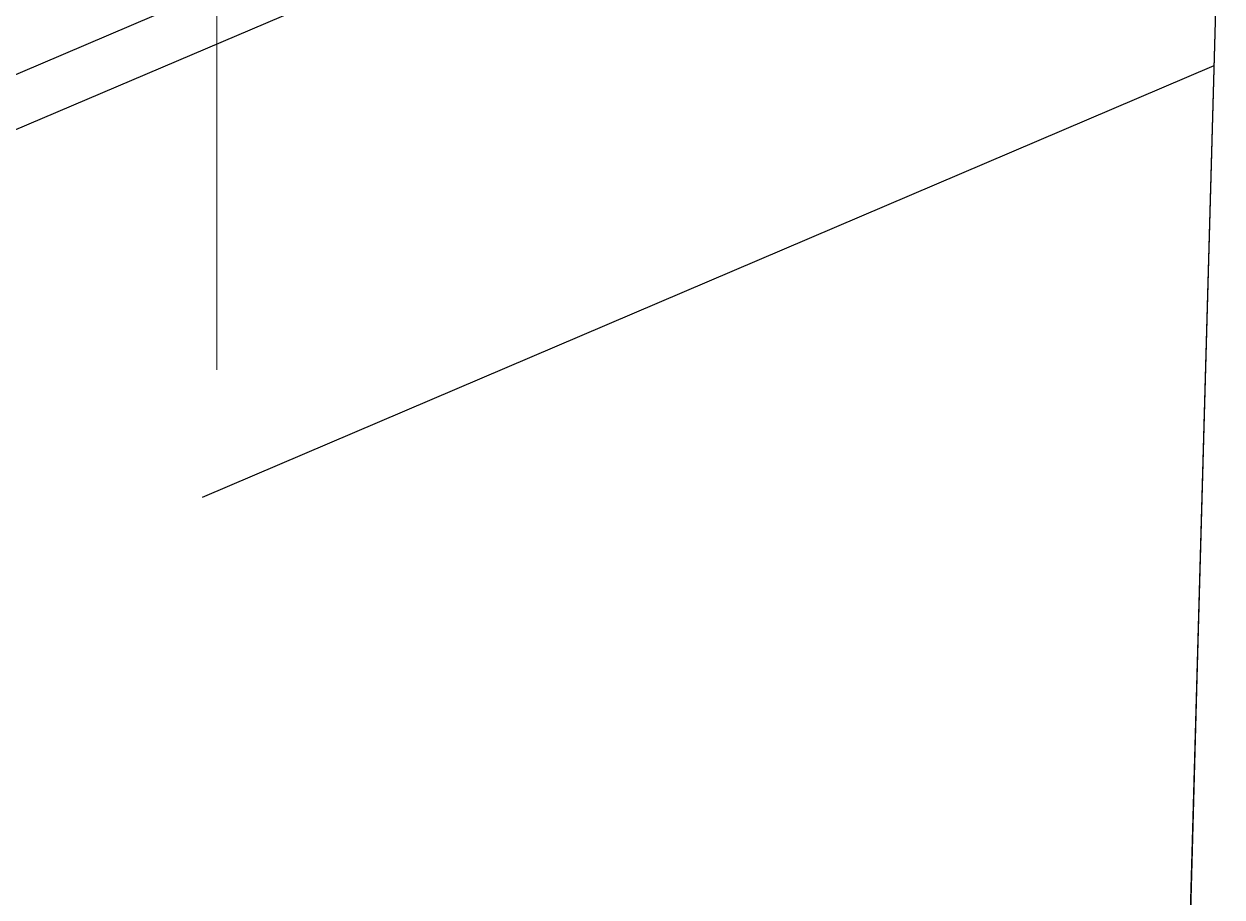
# Model space of a CAD drawing. Header units: inches. Extents: x 3312 to 5850, y 7905 to 11961.
# Drawn here: x 5716.85 to 5738.63, y 11273.73 to 11289.6 of the extents above; entities that cross this region are included whole.
import ezdxf

# ---------------------------------------------------------------- set-up
doc = ezdxf.new("R2010")
doc.units = ezdxf.units.IN
doc.header["$LTSCALE"] = 80
doc.header["$MEASUREMENT"] = 0
for name, pattern in [('CENTER2', [1.125, 0.75, -0.125, 0.125, -0.125]), ('DASHED2', [0.375, 0.25, -0.125]), ('HIDDEN', [0.375, 0.25, -0.125]), ('PHANTOM2', [1.25, 0.625, -0.125, 0.125, -0.125, 0.125, -0.125])]:
    doc.linetypes.add(name, pattern=pattern)
for name, color, linetype in [('BNDY', 7, 'PHANTOM2'), ('ESMT', 7, 'DASHED2'), ('grid', 254, 'HIDDEN'), ('LOTLINE', 7, 'Continuous'), ('STORM', 250, 'Continuous'), ('STORM CL', 7, 'CENTER2')]:
    doc.layers.add(name, color=color, linetype=linetype)

msp = doc.modelspace()

# ---------------------------------------------------------------- linework, layer by layer
at = {"layer": 'BNDY'}
msp.add_line((5738.635, 11294.119), (5677.214, 9103.615), dxfattribs=at)
at = {"layer": 'ESMT'}
msp.add_line((5738.487, 11288.841), (5686.917, 11266.852), dxfattribs=at)
at = {"layer": 'grid', "color": 252, "linetype": 'HIDDEN', "lineweight": 0}
msp.add_line((5720.669, 8223.317), (5720.298, 11895.621), dxfattribs=at)
at = {"layer": 'LOTLINE'}
for p, q in [((5738.635, 11294.119), (5738.175, 11277.72)), ((5738.175, 11277.72), (5733.955, 11123.974))]:
    msp.add_line(p, q, dxfattribs=at)
at = {"layer": 'STORM', "color": 5}
msp.add_line((5728.627, 11292.77), (5683.983, 11273.734), dxfattribs=at)
at = {"layer": 'STORM CL', "color": 5, "flags": 128}
msp.add_lwpolyline([(5730.182, 11294.432), (5683.623, 11274.579), (5683.623, 11274.579, 0.141596), (5654.26, 11250.621), (5654.261, 11250.621), (5605.736, 11180.463), (5605.736, 11180.463, 0.14613), (5593.639, 11143.324), (5591.796, 11068.636), (5591.795, 11068.636, -0.21192), (5568.095, 11018.597)], format="xyb", dxfattribs=at)

doc.saveas('drawing.dxf')
